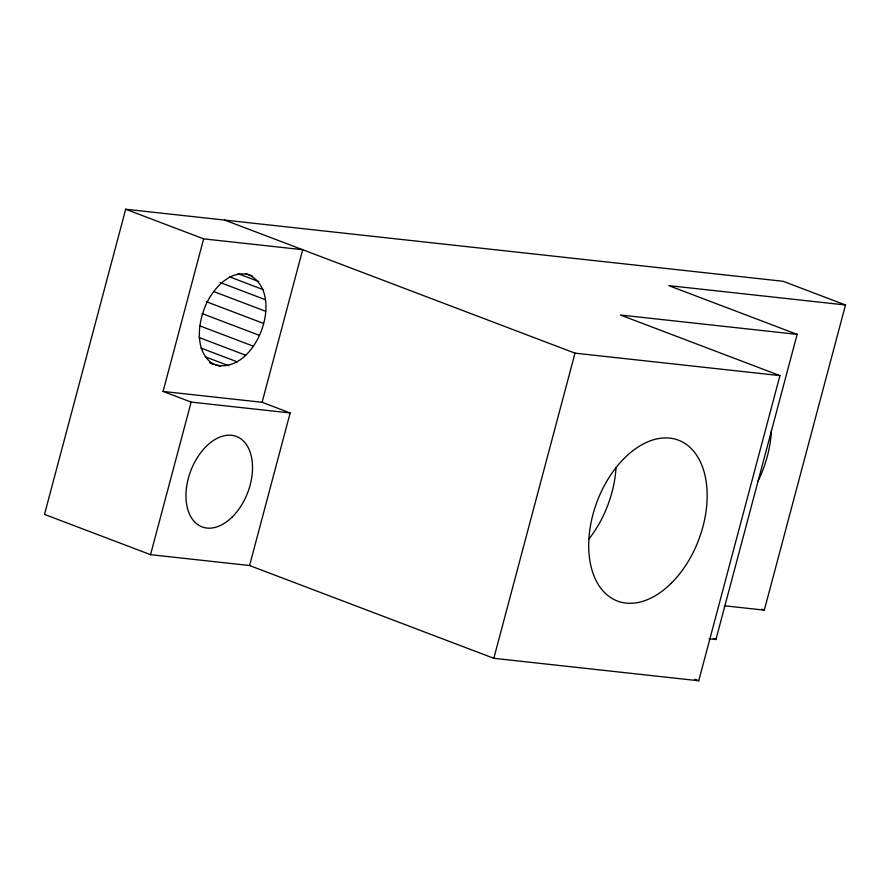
<?xml version="1.0" encoding="UTF-8"?>
<svg xmlns="http://www.w3.org/2000/svg" width="890" height="890" viewBox="0 0 890 890"><rect width="100%" height="100%" fill="white"/><g stroke="black" fill="none" stroke-linecap="round" stroke-linejoin="round"><path stroke-width="1.33" d="M210.051 362.964C253.873 382.856 289.918 289.951 246.029 273.631M724.26 605.756L764.31 610.14L845.5 304.992L783.122 281.296L125.69 209.239L44.5 514.387L150.543 554.67L249.567 565.528L493.817 658.3L698.739 680.761L779.94 375.613L620.386 315.004L797.129 334.373L715.927 639.521L709.03 638.764M163.07 391.433L203.665 238.865L302.689 249.712L262.094 402.291L163.07 391.433L191.139 402.091L290.162 412.949L249.567 565.528M150.543 554.67L191.139 402.091M493.817 658.3L575.007 353.152L779.94 375.613M845.5 304.992L668.768 285.623L797.129 334.373M252.526 276.1C232.067 267.022 213.556 287.77 205.89 304.747C197.947 323.248 194.22 350.415 212.643 363.954M224.725 220.097L575.007 353.152M125.69 209.239L203.665 238.865M237.964 273.653L258.756 281.552M229.42 276.79L263.195 289.628M220.086 282.486L265.565 299.774M213.7 291.542L265.676 311.3M206.358 301.699L263.529 323.415M202.108 313.58L259.279 335.308M199.939 325.918L253.216 346.154M198.96 337.455L245.74 355.232M200.984 348.068L237.363 361.896M205.279 356.823L228.663 365.712M209.851 362.464L220.242 366.413M262.094 402.291L290.162 412.949M761.707 609.149L764.31 610.14M713.335 638.542L715.927 639.521M694.856 679.281L698.739 680.761M616.025 467.74A86.018 54.279 -69.2 0 1 588.946 538.995M771.419 430.526A86.018 54.279 -69.2 0 1 757.991 481.201M671.316 583.184A86.018 54.279 -69.2 0 0 683.375 442.508A86.018 54.279 -69.2 0 0 589.113 536.125A86.018 54.279 -69.2 0 0 671.316 583.184M232.357 516.856A48.383 30.482 -69.2 0 0 239.176 437.747A48.383 30.482 -69.2 0 0 186.199 490.446A48.383 30.482 -69.2 0 0 232.357 516.856"/></g></svg>
